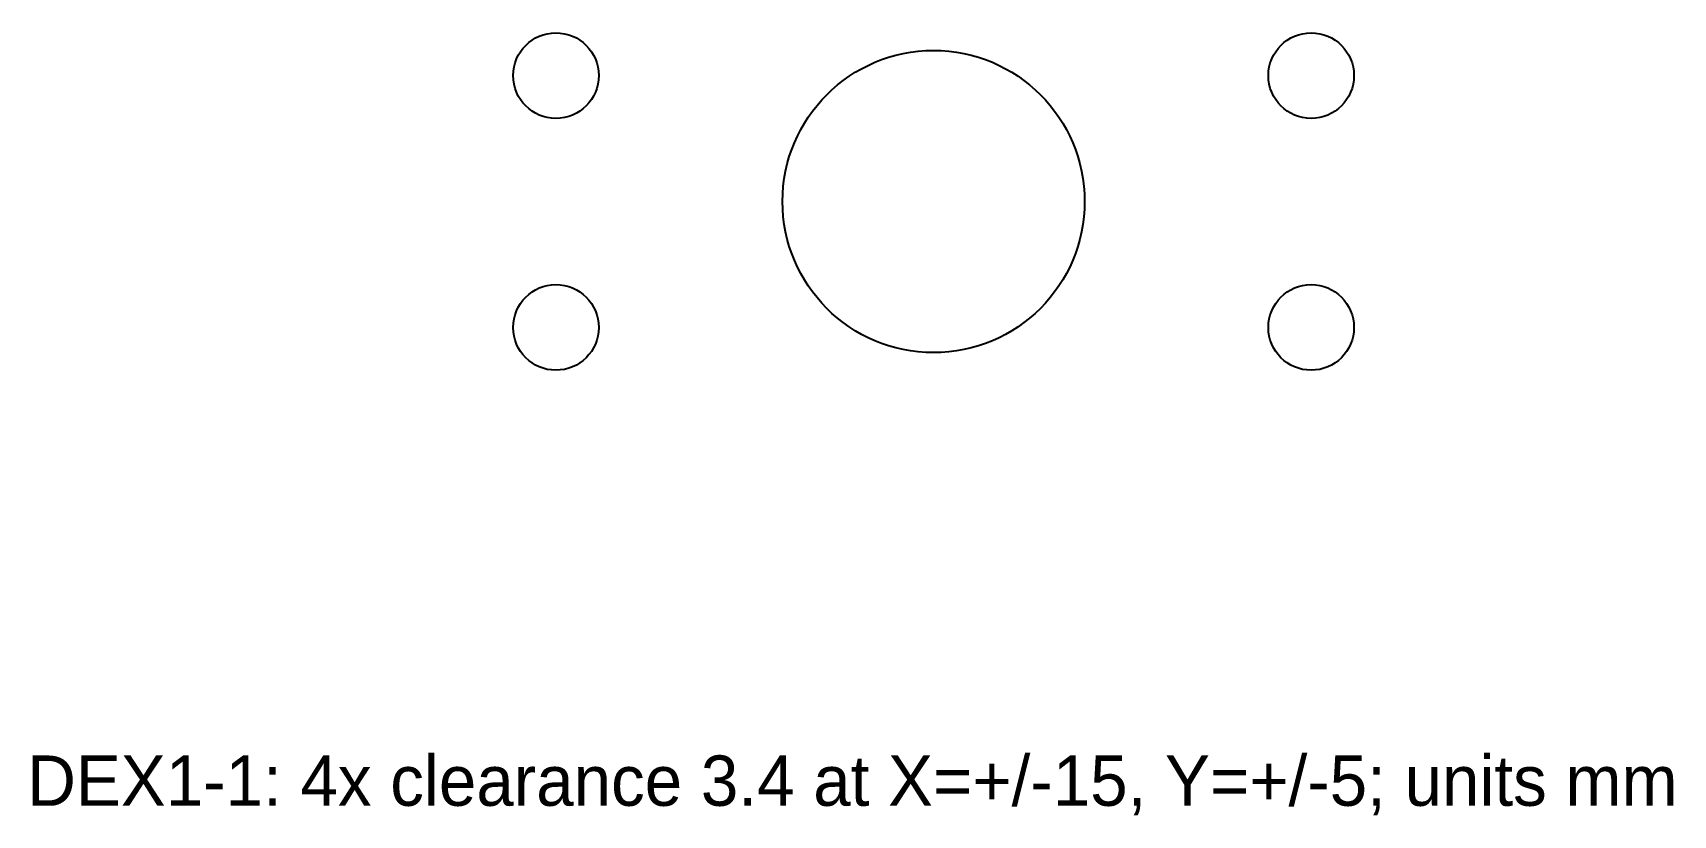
# Model space of a CAD drawing. Header units: millimetres. Extents: x -35.8 to 29.4, y -24.4 to 6.7.
import ezdxf

# ---------------------------------------------------------------- set-up
doc = ezdxf.new("R2010")
doc.units = ezdxf.units.MM

msp = doc.modelspace()

# ---------------------------------------------------------------- linework, layer by layer
for centre, radius in [((-15, 5), 1.7), ((15, 5), 1.7), ((0, 0), 6), ((-15, -5), 1.7), ((15, -5), 1.7)]:
    msp.add_circle(centre, radius)

# ---------------------------------------------------------------- texts
msp.add_text('DEX1-1: 4x clearance 3.4 at X=+/-15, Y=+/-5; units mm', height=2).set_placement((-36, -24))

doc.saveas('drawing.dxf')
